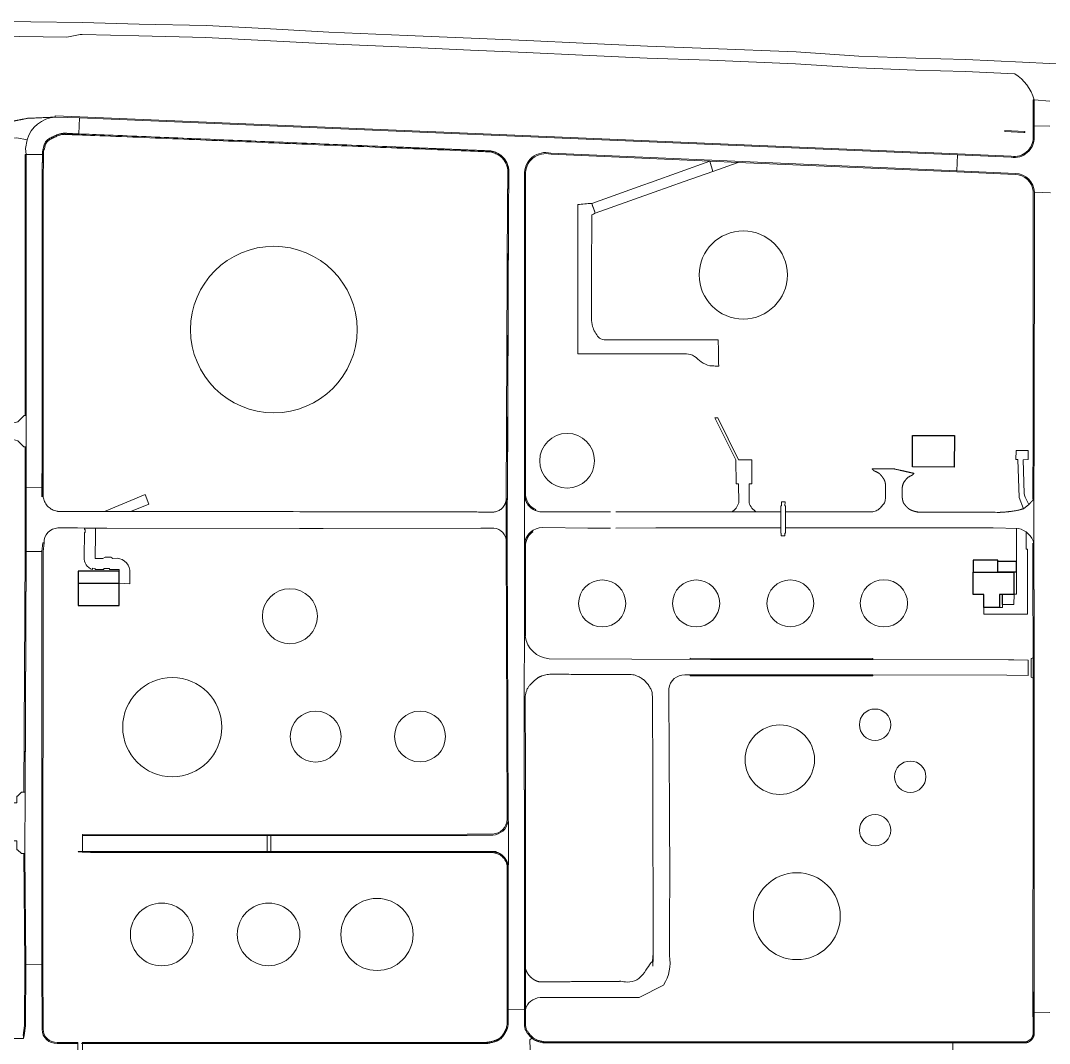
# Model space of a CAD drawing. Header units: millimetres. Extents: x 0 to 840, y 0 to 594.
# Drawn here: x 688.79 to 712.46, y 201.81 to 225.35 of the extents above; entities that cross this region are included whole.
import ezdxf

# ---------------------------------------------------------------- set-up
doc = ezdxf.new("R2010")
doc.units = ezdxf.units.MM
doc.layers.add('AC-0000-BESTAAND-co-06', color=1, linetype='Continuous')

msp = doc.modelspace()

# ---------------------------------------------------------------- linework, layer by layer
at = {"layer": 'AC-0000-BESTAAND-co-06', "linetype": 'Continuous', "lineweight": 13, "transparency": 33554687}
for p, q in [((712.477, 223.498), (712.114, 223.533)), ((712.114, 223.533), (712.116, 222.932)), ((690.133, 222.747), (690.152, 223.113)), ((712.116, 222.932), (712.475, 222.923)), ((689.293, 222.269), (688.924, 222.272)), ((710.335, 221.893), (710.349, 222.261)), ((712.493, 221.392), (712.118, 221.401)), ((689.286, 214.606), (688.923, 214.601)), ((688.922, 213.132), (689.286, 213.136)), ((694.466, 206.598), (694.466, 206.23)), ((694.551, 206.598), (694.551, 206.23)), ((689.284, 203.628), (688.913, 203.633)), ((700.01, 202.592), (700.388, 202.597)), ((712.478, 202.526), (712.11, 202.527)), ((690.109, 201.439), (690.114, 201.811)), ((710.24, 201.821), (710.24, 201.461))]:
    msp.add_line(p, q, dxfattribs=at)
at = {"layer": 'AC-0000-BESTAAND-co-06', "linetype": 'Continuous', "lineweight": 30, "transparency": 33554687}
msp.add_line((690.122, 212.402), (691.061, 212.403), dxfattribs=at)
at = {"layer": 'AC-0000-BESTAAND-co-06', "linetype": 'Continuous', "lineweight": 13, "transparency": 33554687, "flags": 128}
for points in [[(685.957, 225.348), (686.449, 225.355), (687.653, 225.332), (689.026, 225.325), (690.218, 225.307), (691.523, 225.274), (693.066, 225.238), (694.411, 225.169), (695.882, 225.09), (697.688, 225.014), (699.158, 224.949), (700.438, 224.895), (701.736, 224.836), (703.219, 224.763), (704.655, 224.714), (706.635, 224.632), (708.078, 224.537), (709.389, 224.49), (710.541, 224.456)], [(688.039, 225.056), (688.266, 225.003), (688.768, 224.986), (689.859, 224.975), (690.166, 225.034)], [(690.166, 225.034), (690.211, 225.033), (691.516, 225), (693.057, 224.963), (694.397, 224.895), (695.87, 224.816), (697.677, 224.741), (699.146, 224.675), (700.426, 224.621), (701.723, 224.562), (703.208, 224.489), (704.645, 224.44), (706.621, 224.358), (708.064, 224.263), (709.38, 224.216), (710.531, 224.182), (711.668, 224.128)], [(710.543, 224.456), (711.847, 224.395), (713.085, 224.339), (714.279, 224.279)], [(704.717, 221.884), (704.648, 222.118), (703.287, 221.629), (703.109, 221.565), (701.934, 221.147), (702.015, 220.92), (703.368, 221.402), (704.062, 221.65), (704.717, 221.884)], [(705.303, 222.088), (704.718, 221.877), (704.717, 221.884), (704.648, 222.118), (705.303, 222.088)], [(700, 221.31), (699.966, 214.323), (699.993, 214.323), (700.023, 220.937), (700.025, 221.811)], [(711.689, 215.252), (711.697, 215.459), (711.911, 215.458), (711.976, 215.459), (711.976, 215.253), (711.864, 215.247), (711.886, 214.471), (711.889, 214.429), (711.909, 214.383), (711.992, 214.215), (711.867, 214.118)], [(711.867, 214.118), (711.767, 214.374), (711.735, 215.25), (711.689, 215.252)], [(690.722, 214.053), (691.349, 214.061), (691.748, 214.224), (691.66, 214.446), (690.722, 214.053)], [(706.381, 213.494), (706.381, 213.555), (706.389, 213.555), (706.389, 213.855), (706.39, 214.188), (706.381, 214.187), (706.382, 214.275), (706.298, 214.276), (706.297, 214.188), (706.288, 214.188), (706.287, 213.855), (706.286, 213.555), (706.295, 213.555), (706.294, 213.494), (706.381, 213.494)], [(706.287, 214.044), (705.728, 214.045), (705.155, 214.044), (703.42, 214.043), (702.486, 214.044)], [(702.486, 213.674), (703.41, 213.678), (706.287, 213.678)], [(711.709, 213.665), (711.708, 212.151), (711.65, 212.154), (711.649, 211.914), (711.389, 211.914), (711.389, 211.843), (710.956, 211.843), (710.956, 211.688), (711.958, 211.688), (711.96, 213.184), (711.931, 213.186), (711.931, 213.582)], [(712.046, 210.668), (712.089, 210.689), (712.089, 210.219), (712.045, 210.243), (712.046, 210.668)], [(688.892, 206.18), (688.814, 206.18), (688.726, 206.27), (688.705, 206.27), (688.705, 206.476), (688.496, 206.477), (688.5, 206.632), (688.321, 206.668), (688.322, 206.682), (688.353, 206.677), (688.353, 207.116), (688.324, 207.111), (688.324, 207.118), (688.408, 207.145), (688.499, 207.175), (688.499, 207.349), (688.705, 207.349), (688.705, 207.505), (688.726, 207.505), (688.818, 207.594), (688.896, 207.594)], [(700.013, 202.281), (700.01, 202.592), (700.012, 205.874)], [(700.559, 201.932), (700.511, 201.894), (700.523, 201.452)]]:
    msp.add_lwpolyline(points, dxfattribs=at)
for points in [[(689.593, 223.16), (689.588, 223.132), (689.873, 223.125), (690.152, 223.113), (699.617, 222.72), (710.349, 222.261), (711.584, 222.207), (711.584, 222.207, 0.460362), (712.114, 222.667), (712.114, 222.667), (712.116, 222.932), (712.114, 223.533), (712.09, 223.533), (712.092, 222.932), (712.092, 222.933), (712.09, 222.668), (712.09, 222.667, -0.460362), (711.588, 222.231), (711.585, 222.231), (710.35, 222.285), (710.35, 222.285), (699.618, 222.743), (690.153, 223.137)], [(710.334, 221.87), (705.303, 222.088), (704.648, 222.118), (700.998, 222.277), (700.998, 222.277, 0.5118), (700.412, 221.798), (700.412, 221.798), (700.409, 220.95), (700.414, 214.412), (700.39, 214.412), (700.39, 214.412), (700.385, 220.95), (700.388, 221.803), (700.388, 221.803, -0.5118), (700.995, 222.301), (700.995, 222.301), (710.335, 221.893), (711.683, 221.834), (711.683, 221.834, -0.401586), (712.118, 221.401), (712.118, 221.401), (712.118, 220.809), (712.114, 215.931), (712.114, 215.841), (712.108, 214.338), (712.084, 214.338), (712.09, 215.841), (712.09, 215.931), (712.094, 220.809), (712.094, 221.426), (712.094, 221.426, 0.378298), (711.678, 221.81), (711.678, 221.81), (710.334, 221.87)], [(700.39, 214.412, 0.273407), (700.635, 214.078), (700.635, 214.078), (700.646, 214.101), (700.646, 214.101, -0.26738), (700.414, 214.412), (700.414, 214.412), (700.39, 214.412)], [(700.39, 213.301, -0.225772), (700.561, 213.609), (700.561, 213.609), (700.579, 213.589), (700.579, 213.589, 0.221044), (700.414, 213.301), (700.414, 213.301), (700.39, 213.301), (700.39, 213.301), (700.414, 213.301), (700.39, 213.301)], [(690.114, 201.835), (689.637, 201.835), (689.637, 201.835, -0.424008), (689.311, 202.138), (689.311, 202.138), (689.311, 202.138), (689.308, 203.628), (689.31, 213.135), (689.333, 213.33), (689.309, 213.333), (689.286, 213.136), (689.284, 203.628), (689.287, 202.132), (689.287, 202.132, 0.423495), (689.634, 201.811), (689.634, 201.811), (690.114, 201.811), (690.114, 201.835)], [(699.659, 206.606), (699.069, 206.6), (690.217, 206.597), (690.217, 206.621), (699.069, 206.624), (699.654, 206.63), (699.654, 206.63, 0.397399), (699.986, 206.969), (699.986, 206.969), (699.965, 213.417), (699.965, 213.417), (699.989, 213.417), (700.01, 206.969), (700.008, 206.917), (700.008, 206.917, -0.354533), (699.659, 206.606)]]:
    msp.add_lwpolyline(points, format="xyb", close=True, dxfattribs=at)
for points in [[(688.863, 201.924), (688.875, 201.996), (688.91, 202.219), (688.913, 203.633), (688.892, 206.18), (688.896, 207.624), (688.922, 213.132), (688.923, 214.601), (688.923, 215.542), (688.925, 216.261), (688.924, 222.272), (688.907, 222.411), (688.945, 222.613), (688.945, 222.613, -0.311443), (689.588, 223.132), (689.588, 223.132), (689.873, 223.125), (690.151, 223.112), (690.152, 223.113), (699.617, 222.72), (710.349, 222.261)], [(710.349, 222.261), (711.584, 222.207), (711.584, 222.207, 0.460362), (712.114, 222.667), (712.114, 222.667), (712.116, 222.932)], [(688.925, 216.261), (688.873, 216.261), (688.729, 216.122), (688.522, 216.065), (688.346, 216.065), (688.345, 216.018), (687.581, 216.021), (687.581, 216.021, -0.39395), (687.183, 216.386), (687.183, 216.386), (687.181, 218.205), (687.188, 219.128), (687.186, 219.224), (687.189, 222.079), (687.189, 222.079, -0.419422), (687.579, 222.496), (687.579, 222.496), (688.453, 222.638), (688.711, 222.653), (688.945, 222.613)], [(700.012, 205.874), (700.007, 205.922), (700.021, 205.925), (700.019, 206.917), (700.008, 206.917), (700.01, 206.969), (699.989, 213.417), (700.023, 220.937), (700.025, 221.811), (700.025, 221.811, 0.448741), (699.544, 222.357), (699.544, 222.357), (690.133, 222.747)], [(712.108, 213.314), (712.108, 214.338), (712.114, 215.841), (712.114, 215.931), (712.118, 220.809), (712.118, 221.401), (712.118, 221.401, 0.401586), (711.683, 221.834), (711.683, 221.834), (710.335, 221.893), (700.995, 222.301), (700.995, 222.301, 0.5118), (700.388, 221.803), (700.388, 221.803), (700.385, 220.95), (700.39, 214.412)], [(705.619, 215.029), (705.617, 215.245), (705.314, 215.245), (704.836, 216.213), (704.769, 216.213), (705.252, 215.243), (705.256, 214.692), (705.315, 214.689), (705.316, 214.255), (705.316, 214.255, -0.183507), (705.155, 214.044)], [(705.728, 214.045, -0.216006), (705.557, 214.254), (705.557, 214.254), (705.557, 214.689), (705.615, 214.69), (705.619, 215.029)], [(700.39, 214.412, 0.401699), (700.817, 214.047), (700.817, 214.047), (702.366, 214.045)], [(690.114, 201.811), (689.634, 201.811), (689.634, 201.811, -0.423495), (689.287, 202.132), (689.287, 202.132), (689.284, 203.628), (689.286, 213.136), (689.309, 213.333), (689.333, 213.33), (689.333, 213.33, -0.406148), (689.653, 213.677), (689.653, 213.677), (690.1, 213.676), (690.265, 213.671), (690.515, 213.67), (690.777, 213.668), (695.212, 213.663), (695.757, 213.662), (699.386, 213.671), (699.626, 213.67), (699.626, 213.67, -0.389883), (699.965, 213.417)], [(690.265, 213.671), (690.264, 213.638), (690.281, 213.638), (690.28, 213.572), (690.264, 213.572), (690.257, 213.006), (690.257, 213.006, 0.352652), (690.445, 212.719), (690.445, 212.719), (690.445, 212.748), (690.512, 212.746), (690.512, 212.719), (690.711, 212.719), (690.711, 212.746), (690.841, 212.746), (690.84, 212.719), (691.062, 212.718), (691.062, 212.679)], [(691.062, 212.718), (691.062, 212.679), (691.061, 212.403), (691.305, 212.393), (691.305, 212.642), (691.305, 212.642, 0.429614), (691.015, 212.977), (691.015, 212.977), (690.915, 212.974), (690.868, 213.003), (690.738, 213.002), (690.683, 212.974), (690.512, 212.974), (690.512, 213.005), (690.514, 213.515), (690.515, 213.573), (690.515, 213.67)], [(700.39, 213.301, -0.402931), (700.809, 213.685), (700.809, 213.685), (701.843, 213.673), (702.225, 213.673), (702.366, 213.674)], [(706.389, 213.678), (711.173, 213.678), (711.746, 213.664), (711.746, 213.664, -0.291612), (712.108, 213.314)], [(700.385, 211.188), (700.403, 211.185), (700.403, 211.185, 0.354328), (700.952, 210.666), (700.952, 210.666), (702.855, 210.659), (704.67, 210.651), (711.521, 210.641), (711.564, 210.64), (711.645, 210.639), (711.976, 210.636), (711.976, 210.282), (711.484, 210.29), (704.665, 210.298), (704.077, 210.292), (704.077, 210.292, 0.396381), (703.707, 209.975), (703.707, 209.975), (703.714, 208.422), (703.718, 207.855), (703.724, 207.761), (703.723, 207.257), (703.728, 205.423), (703.722, 204.886), (703.72, 204.825), (703.722, 203.833), (703.722, 203.833, -0.184988), (703.589, 203.155), (703.589, 203.155), (703.027, 202.87), (700.745, 202.864), (700.745, 202.864, 0.327821), (700.409, 202.591)], [(700.007, 205.922, 0.349756), (699.648, 206.227), (699.648, 206.227), (699.06, 206.229), (690.218, 206.231), (690.217, 206.597), (699.069, 206.6), (699.659, 206.606), (699.659, 206.606, 0.354533), (700.008, 206.917)], [(688.912, 195.988), (688.916, 197.534), (688.915, 198.242), (688.906, 201.067), (688.906, 201.067, 0.324421), (688.484, 201.436), (688.484, 201.436), (688.48, 201.436), (688.478, 201.869), (688.584, 201.924), (688.863, 201.924)]]:
    msp.add_lwpolyline(points, format="xyb", dxfattribs=at)
for points in [[(711.442, 222.825), (711.899, 222.802), (711.898, 222.778), (711.874, 222.78), (711.44, 222.801)], [(688.925, 216.261), (688.924, 222.272), (688.9, 222.272), (688.901, 216.261)], [(688.899, 215.542), (688.923, 215.542), (688.923, 214.601), (688.922, 213.132), (688.896, 207.594), (688.872, 207.594), (688.898, 213.133), (688.899, 214.601)], [(700.414, 213.301), (700.409, 211.188), (700.385, 211.188), (700.39, 213.301)], [(708.405, 210.646), (708.405, 210.67), (704.203, 210.678), (704.203, 210.653)], [(704.203, 210.293), (704.203, 210.269), (708.403, 210.27), (708.403, 210.294)], [(688.863, 201.924), (688.91, 202.219), (688.913, 203.633), (688.892, 206.18), (688.868, 206.18), (688.889, 203.633), (688.886, 202.22), (688.851, 201.996), (688.863, 201.996)]]:
    msp.add_lwpolyline(points, close=True, dxfattribs=at)
at = {"layer": 'AC-0000-BESTAAND-co-06', "linetype": 'Continuous', "lineweight": 30, "transparency": 33554687, "flags": 128}
for points in [[(709.318, 215.083), (709.316, 215.804), (710.278, 215.804), (710.273, 215.073), (709.318, 215.083)], [(711.276, 212.658), (711.275, 212.937), (710.711, 212.938), (710.71, 212.657)], [(691.062, 212.679), (690.122, 212.681), (690.122, 212.402), (690.121, 211.889), (691.059, 211.889), (691.061, 212.403), (691.062, 212.679)], [(711.649, 212.145), (711.317, 212.145), (711.317, 211.843), (710.957, 211.843), (710.957, 212.144), (710.713, 212.144), (710.71, 212.657), (711.648, 212.659), (711.649, 212.145)], [(711.389, 211.914), (711.389, 212.145)]]:
    msp.add_lwpolyline(points, dxfattribs=at)
msp.add_lwpolyline([(711.275, 212.911), (711.697, 212.911), (711.697, 212.658), (711.276, 212.658)], close=True, dxfattribs=at)
at = {"layer": 'AC-0000-BESTAAND-co-06', "linetype": 'Continuous', "lineweight": 13, "transparency": 33554687}
for centre, radius in [((705.421, 219.499), 1.014), ((694.621, 218.242), 1.917), ((701.369, 215.223), 0.63), ((702.175, 211.938), 0.542), ((704.337, 211.939), 0.541), ((706.503, 211.94), 0.538), ((708.656, 211.941), 0.544), ((694.991, 211.644), 0.633), ((692.284, 209.09), 1.141), ((708.454, 209.147), 0.361), ((695.582, 208.873), 0.586), ((697.984, 208.876), 0.585), ((706.262, 208.342), 0.799), ((709.263, 207.95), 0.36), ((708.453, 206.719), 0.361), ((706.653, 204.739), 1), ((692.041, 204.319), 0.722), ((694.5, 204.32), 0.721), ((696.994, 204.319), 0.83)]:
    msp.add_circle(centre, radius, dxfattribs=at)
msp.add_arc((711.131, 223.263), 1.019, 15.3568, 58.1882, dxfattribs=at)
for points, knots in [([(686.044, 215.786), (684.75, 215.785), (683.457, 215.784), (682.163, 215.783), (682.094, 215.78), (682, 215.786), (681.93, 215.802), (681.83, 215.823), (681.725, 215.874), (681.636, 215.959), (681.547, 216.043), (681.487, 216.147), (681.469, 216.245), (681.449, 216.356), (681.444, 216.511), (681.448, 216.621), (681.45, 218.391), (681.452, 220.161), (681.455, 221.93), (681.451, 222.014), (681.462, 222.147), (681.498, 222.231), (681.536, 222.319), (681.596, 222.413), (681.685, 222.485), (681.763, 222.548), (681.849, 222.591), (681.934, 222.607), (682.037, 222.626), (682.171, 222.634), (682.274, 222.631), (683.638, 222.628), (685.002, 222.625), (686.367, 222.623), (686.448, 222.626), (686.529, 222.63), (686.61, 222.634), (686.638, 222.636), (686.666, 222.639), (686.693, 222.642), (686.791, 222.653), (686.888, 222.664), (686.986, 222.675), (687.196, 222.719), (687.407, 222.763), (687.617, 222.808), (687.956, 222.885), (688.295, 222.963), (688.634, 223.04), (688.644, 223.042), (688.653, 223.045), (688.663, 223.047), (688.678, 223.05), (688.693, 223.054), (688.708, 223.057), (688.79, 223.073), (688.871, 223.089), (688.952, 223.105), (689.164, 223.114), (689.376, 223.123), (689.588, 223.132)], [0, 0, 0, 0, 0.2, 0.2, 0.2, 0.236759, 0.236759, 0.236759, 0.289044, 0.289044, 0.289044, 0.340922, 0.340922, 0.340922, 0.4, 0.4, 0.4, 0.6, 0.6, 0.6, 0.649128, 0.649128, 0.649128, 0.700097, 0.700097, 0.700097, 0.744807, 0.744807, 0.744807, 0.8, 0.8, 0.8, 0.82, 0.82, 0.82, 0.84, 0.84, 0.84, 0.86, 0.86, 0.86, 0.88, 0.88, 0.88, 0.9, 0.9, 0.9, 0.92, 0.92, 0.92, 0.94, 0.94, 0.94, 0.96, 0.96, 0.96, 0.98, 0.98, 0.98, 1, 1, 1, 1]), ([(704.855, 217.403), (704.848, 217.403), (704.841, 217.403), (704.834, 217.402), (704.814, 217.402), (704.793, 217.403), (704.772, 217.403), (704.731, 217.405), (704.689, 217.408), (704.648, 217.41), (704.592, 217.427), (704.509, 217.457), (704.453, 217.497), (704.4, 217.536), (704.349, 217.589), (704.296, 217.626), (704.246, 217.661), (704.165, 217.679), (704.115, 217.686), (703.281, 217.685), (702.446, 217.685), (701.612, 217.685), (701.612, 218.83), (701.612, 219.976), (701.612, 221.121), (701.719, 221.13), (701.827, 221.138), (701.934, 221.147), (701.961, 221.071), (701.988, 220.995), (702.015, 220.92), (701.989, 220.908), (701.962, 220.896), (701.936, 220.885), (701.935, 220.884), (701.934, 220.882), (701.934, 220.881), (701.933, 220.084), (701.931, 219.288), (701.93, 218.491), (701.929, 218.438), (701.94, 218.368), (701.955, 218.313), (701.979, 218.228), (702.036, 218.135), (702.087, 218.065), (702.138, 217.996), (702.305, 218), (702.358, 218.004), (703.015, 218.005), (703.672, 218.005), (704.329, 218.005), (704.341, 218.005), (704.353, 218.005), (704.365, 218.006), (704.525, 218.006), (704.686, 218.005), (704.846, 218.005), (704.846, 217.997), (704.846, 217.989), (704.846, 217.981), (704.846, 217.959), (704.846, 217.937), (704.847, 217.916), (704.85, 217.745), (704.852, 217.574), (704.855, 217.403)], [0, 0, 0, 0, 0.066667, 0.066667, 0.066667, 0.133333, 0.133333, 0.133333, 0.2, 0.2, 0.2, 0.270271, 0.270271, 0.270271, 0.337403, 0.337403, 0.337403, 0.4, 0.4, 0.4, 0.428571, 0.428571, 0.428571, 0.457143, 0.457143, 0.457143, 0.485714, 0.485714, 0.485714, 0.514286, 0.514286, 0.514286, 0.542857, 0.542857, 0.542857, 0.571429, 0.571429, 0.571429, 0.6, 0.6, 0.6, 0.648584, 0.648584, 0.648584, 0.724895, 0.724895, 0.724895, 0.8, 0.8, 0.8, 0.833333, 0.833333, 0.833333, 0.866667, 0.866667, 0.866667, 0.9, 0.9, 0.9, 0.933333, 0.933333, 0.933333, 0.966667, 0.966667, 0.966667, 1, 1, 1, 1]), ([(685.935, 213.521), (686.16, 213.521), (686.384, 213.522), (686.609, 213.522), (686.61, 212.943), (686.61, 212.364), (686.61, 211.785), (686.724, 211.785), (686.839, 211.785), (686.953, 211.785), (686.953, 211.791), (686.954, 211.798), (686.954, 211.805), (686.954, 211.985), (686.955, 212.166), (686.955, 212.346), (686.948, 213.284), (686.942, 214.222), (686.936, 215.16), (686.94, 215.251), (686.965, 215.46), (687.056, 215.552), (687.111, 215.607), (687.182, 215.665), (687.249, 215.704), (687.338, 215.755), (687.476, 215.783), (687.563, 215.788), (687.824, 215.788), (688.085, 215.788), (688.346, 215.789), (688.346, 215.771), (688.346, 215.754), (688.346, 215.736), (688.405, 215.736), (688.464, 215.736), (688.523, 215.736), (688.591, 215.718), (688.66, 215.7), (688.728, 215.682), (688.776, 215.635), (688.824, 215.588), (688.872, 215.542), (688.889, 215.542), (688.906, 215.542), (688.923, 215.542)], [0, 0, 0, 0, 0.125, 0.125, 0.125, 0.25, 0.25, 0.25, 0.3125, 0.3125, 0.3125, 0.375, 0.375, 0.375, 0.4375, 0.4375, 0.4375, 0.5, 0.5, 0.5, 0.604586, 0.604586, 0.604586, 0.667153, 0.667153, 0.667153, 0.75, 0.75, 0.75, 0.791667, 0.791667, 0.791667, 0.833333, 0.833333, 0.833333, 0.875, 0.875, 0.875, 0.916667, 0.916667, 0.916667, 0.958333, 0.958333, 0.958333, 1, 1, 1, 1]), ([(700.013, 202.281), (700.012, 202.236), (700, 202.172), (699.981, 202.126), (699.957, 202.067), (699.915, 202.006), (699.876, 201.954), (699.801, 201.852), (699.592, 201.82), (699.515, 201.81), (699.219, 201.81), (698.923, 201.81), (698.627, 201.81), (697.46, 201.81), (696.293, 201.809), (695.126, 201.808), (693.49, 201.807), (691.854, 201.807), (690.218, 201.806), (690.219, 201.684), (690.219, 201.562), (690.219, 201.441)], [0, 0, 0, 0, 0.105886, 0.105886, 0.105886, 0.240651, 0.240651, 0.240651, 0.5, 0.5, 0.5, 0.625, 0.625, 0.625, 0.75, 0.75, 0.75, 0.875, 0.875, 0.875, 1, 1, 1, 1])]:
    msp.add_open_spline(points, degree=3, knots=knots, dxfattribs=at)
at = {"layer": 'AC-0000-BESTAAND-co-06', "linetype": 'Continuous', "lineweight": 0, "transparency": 33554687}
msp.add_rational_spline([(689.588, 223.132), (689.376, 223.123), (689.164, 223.114), (688.952, 223.105), (688.871, 223.089), (688.79, 223.073), (688.708, 223.057), (688.693, 223.054), (688.678, 223.05), (688.663, 223.047), (688.653, 223.045), (688.644, 223.042), (688.634, 223.04), (688.295, 222.963), (687.956, 222.885), (687.617, 222.808), (687.407, 222.763), (687.196, 222.719), (686.986, 222.675), (686.888, 222.664), (686.791, 222.653), (686.693, 222.642), (686.666, 222.639), (686.638, 222.636), (686.61, 222.634), (686.529, 222.63), (686.448, 222.626), (686.367, 222.623), (685.002, 222.625), (683.638, 222.628), (682.274, 222.631), (682.171, 222.634), (682.037, 222.626), (681.934, 222.607), (681.849, 222.591), (681.763, 222.548), (681.685, 222.485), (681.596, 222.413), (681.536, 222.319), (681.498, 222.231), (681.462, 222.147), (681.451, 222.014), (681.455, 221.93), (681.452, 220.161), (681.45, 218.391), (681.448, 216.621), (681.444, 216.511), (681.449, 216.356), (681.469, 216.245), (681.487, 216.147), (681.547, 216.043), (681.636, 215.959), (681.725, 215.874), (681.83, 215.823), (681.93, 215.802), (682, 215.786), (682.094, 215.78), (682.163, 215.783), (683.457, 215.784), (684.75, 215.785), (686.044, 215.786), (686.357, 215.747), (686.568, 215.513), (686.578, 215.198), (686.58, 215.053), (686.581, 214.907), (686.583, 214.761), (686.531, 214.474), (686.279, 214.328), (686.005, 214.427), (685.801, 214.449), (685.597, 214.471), (685.394, 214.494), (685.352, 214.478), (685.31, 214.463), (685.268, 214.448)], [1, 1, 1, 1, 1, 1, 1, 1, 1, 1, 1, 1, 1, 1, 1, 1, 1, 1, 1, 1, 1, 1, 1, 1, 1, 1, 1, 1, 1, 1, 1, 1, 1, 1, 1, 1, 1, 1, 1, 1, 1, 1, 1, 1, 1, 1, 1, 1, 1, 1, 1, 1, 1, 1, 1, 1, 1, 1, 1, 1, 1, 0.84039807762, 0.84039807762, 1, 1, 1, 1, 0.763664020898, 0.763664020898, 1, 1, 1, 1, 1, 1, 1], degree=3, knots=[0, 0, 0, 0, 0.011111, 0.011111, 0.011111, 0.022222, 0.022222, 0.022222, 0.033333, 0.033333, 0.033333, 0.044444, 0.044444, 0.044444, 0.055556, 0.055556, 0.055556, 0.066667, 0.066667, 0.066667, 0.077778, 0.077778, 0.077778, 0.088889, 0.088889, 0.088889, 0.1, 0.1, 0.1, 0.111111, 0.111111, 0.111111, 0.141774, 0.141774, 0.141774, 0.166613, 0.166613, 0.166613, 0.194929, 0.194929, 0.194929, 0.222222, 0.222222, 0.222222, 0.333333, 0.333333, 0.333333, 0.366155, 0.366155, 0.366155, 0.394975, 0.394975, 0.394975, 0.424023, 0.424023, 0.424023, 0.444444, 0.444444, 0.444444, 0.555556, 0.555556, 0.555556, 0.666667, 0.666667, 0.666667, 0.777778, 0.777778, 0.777778, 0.888889, 0.888889, 0.888889, 0.944444, 0.944444, 0.944444, 1, 1, 1, 1], dxfattribs=at)
at = {"layer": 'AC-0000-BESTAAND-co-06', "linetype": 'Continuous', "lineweight": 13, "transparency": 33554687}
for points, weights, knots in [([(690.133, 222.747), (690.028, 222.744), (689.905, 222.761), (689.799, 222.76), (689.676, 222.759), (689.551, 222.684), (689.435, 222.627), (689.32, 222.57), (689.299, 222.331), (689.293, 222.269), (689.29, 219.715), (689.288, 217.16), (689.286, 214.606), (689.287, 214.537), (689.287, 214.467), (689.288, 214.398), (689.296, 214.4), (689.304, 214.402), (689.312, 214.405), (689.332, 214.213), (689.467, 214.077), (689.658, 214.056), (689.658, 214.056), (689.658, 214.056), (689.658, 214.056), (689.797, 214.055), (689.935, 214.054), (690.074, 214.053), (692.159, 214.052), (694.244, 214.051), (696.329, 214.05), (696.361, 214.05), (696.394, 214.049), (696.427, 214.049), (697.277, 214.049), (698.127, 214.049), (698.977, 214.049), (699.109, 214.046), (699.242, 214.044), (699.374, 214.042), (699.458, 214.042), (699.541, 214.042), (699.625, 214.041), (699.806, 214.027), (699.947, 214.143), (699.966, 214.323), (699.966, 214.021), (699.966, 213.719), (699.965, 213.417)], [1, 1, 1, 1, 1, 1, 1, 1, 1, 1, 1, 1, 1, 1, 1, 1, 1, 1, 1, 0.852099093307, 0.852099093307, 1, 1, 1, 1, 1, 1, 1, 1, 1, 1, 1, 1, 1, 1, 1, 1, 1, 1, 1, 1, 1, 1, 0.811619577853, 0.811619577853, 1, 1, 1, 1], [0, 0, 0, 0, 0.043211, 0.043211, 0.043211, 0.093213, 0.093213, 0.093213, 0.142857, 0.142857, 0.142857, 0.190476, 0.190476, 0.190476, 0.238095, 0.238095, 0.238095, 0.285714, 0.285714, 0.285714, 0.428571, 0.428571, 0.428571, 0.571429, 0.571429, 0.571429, 0.595238, 0.595238, 0.595238, 0.619048, 0.619048, 0.619048, 0.642857, 0.642857, 0.642857, 0.666667, 0.666667, 0.666667, 0.690476, 0.690476, 0.690476, 0.714286, 0.714286, 0.714286, 0.857143, 0.857143, 0.857143, 1, 1, 1, 1]), ([(700.025, 221.811), (700.025, 221.811), (700.025, 221.811), (700.025, 221.811), (700.025, 221.811), (700.025, 221.811), (700.025, 221.811), (700.063, 222.121), (699.857, 222.356), (699.545, 222.357), (696.408, 222.487), (693.271, 222.617), (690.133, 222.747), (690.028, 222.744), (689.905, 222.761), (689.798, 222.76), (689.675, 222.759), (689.551, 222.684), (689.435, 222.627), (689.32, 222.57), (689.299, 222.332), (689.293, 222.27), (689.291, 219.715), (689.289, 217.161), (689.287, 214.606), (689.287, 214.537), (689.288, 214.468), (689.288, 214.398), (689.296, 214.401), (689.304, 214.403), (689.312, 214.405), (689.312, 214.472), (689.311, 214.539), (689.311, 214.607), (689.313, 217.159), (689.315, 219.712), (689.317, 222.265), (689.323, 222.325), (689.343, 222.554), (689.454, 222.608), (689.565, 222.663), (689.685, 222.736), (689.803, 222.736), (689.908, 222.737), (690.029, 222.721), (690.133, 222.724), (693.27, 222.594), (696.407, 222.464), (699.543, 222.334), (699.842, 222.329), (700.038, 222.104), (700.001, 221.807), (700.001, 221.641), (700, 221.476), (700, 221.31)], [1, 1, 1, 1, 1, 1, 1, 0.776511961332, 0.776511961332, 1, 1, 1, 1, 1, 1, 1, 1, 1, 1, 1, 1, 1, 1, 1, 1, 1, 1, 1, 1, 1, 1, 1, 1, 1, 1, 1, 1, 1, 1, 1, 1, 1, 1, 1, 1, 1, 1, 1, 1, 0.778432538078, 0.778432538078, 1, 1, 1, 1], [0, 0, 0, 0, 0.090909, 0.090909, 0.090909, 0.181818, 0.181818, 0.181818, 0.272727, 0.272727, 0.272727, 0.363636, 0.363636, 0.363636, 0.391206, 0.391206, 0.391206, 0.422934, 0.422934, 0.422934, 0.454545, 0.454545, 0.454545, 0.484848, 0.484848, 0.484848, 0.515152, 0.515152, 0.515152, 0.545455, 0.545455, 0.545455, 0.590909, 0.590909, 0.590909, 0.636364, 0.636364, 0.636364, 0.667705, 0.667705, 0.667705, 0.699269, 0.699269, 0.699269, 0.727273, 0.727273, 0.727273, 0.818182, 0.818182, 0.818182, 0.909091, 0.909091, 0.909091, 1, 1, 1, 1]), ([(712.108, 214.338), (712.069, 214.297), (712.03, 214.256), (711.992, 214.215), (711.95, 214.183), (711.908, 214.15), (711.867, 214.118), (711.767, 214.087), (711.664, 214.065), (711.56, 214.055), (711.474, 214.042), (711.387, 214.036), (711.301, 214.035), (710.681, 214.038), (710.062, 214.04), (709.443, 214.042), (709.387, 214.05), (709.279, 214.074), (709.222, 214.124), (709.186, 214.155), (709.148, 214.194), (709.121, 214.232), (709.092, 214.273), (709.08, 214.347), (709.078, 214.388), (709.078, 214.456), (709.078, 214.524), (709.078, 214.591), (709.081, 214.628), (709.092, 214.685), (709.114, 214.722), (709.135, 214.755), (709.162, 214.787), (709.188, 214.818), (709.218, 214.852), (709.275, 214.875), (709.304, 214.889), (709.321, 214.903), (709.337, 214.917), (709.354, 214.931), (709.198, 214.966), (709.042, 215.001), (708.886, 215.036), (708.718, 215.036), (708.55, 215.036), (708.383, 215.036), (708.4, 215.02), (708.417, 215.004), (708.434, 214.989), (708.468, 214.974), (708.538, 214.947), (708.573, 214.907), (708.605, 214.87), (708.638, 214.829), (708.661, 214.789), (708.683, 214.751), (708.693, 214.692), (708.695, 214.654), (708.695, 214.572), (708.695, 214.49), (708.695, 214.407), (708.696, 214.365), (708.689, 214.288), (708.662, 214.245), (708.629, 214.193), (708.575, 214.138), (708.526, 214.097), (708.482, 214.061), (708.397, 214.047), (708.354, 214.044), (708.184, 214.044), (708.013, 214.043), (707.842, 214.043), (707.358, 214.043), (706.874, 214.044), (706.389, 214.044)], [1, 1, 1, 1, 1, 1, 1, 0.996609072631, 0.996609072631, 1, 0.998485436559, 0.998485436559, 1, 1, 1, 1, 1, 1, 1, 1, 1, 1, 1, 1, 1, 1, 1, 1, 1, 1, 1, 1, 1, 1, 1, 1, 1, 1, 1, 1, 1, 1, 1, 1, 1, 1, 1, 1, 1, 1, 1, 1, 1, 1, 1, 1, 1, 1, 1, 1, 1, 1, 1, 1, 1, 1, 1, 1, 1, 1, 1, 1, 1, 1, 1, 1], [0, 0, 0, 0, 0.041667, 0.041667, 0.041667, 0.083333, 0.083333, 0.083333, 0.166667, 0.166667, 0.166667, 0.25, 0.25, 0.25, 0.333333, 0.333333, 0.333333, 0.369306, 0.369306, 0.369306, 0.391828, 0.391828, 0.391828, 0.416667, 0.416667, 0.416667, 0.5, 0.5, 0.5, 0.528735, 0.528735, 0.528735, 0.554547, 0.554547, 0.554547, 0.583333, 0.583333, 0.583333, 0.604167, 0.604167, 0.604167, 0.625, 0.625, 0.625, 0.645833, 0.645833, 0.645833, 0.666667, 0.666667, 0.666667, 0.696719, 0.696719, 0.696719, 0.724088, 0.724088, 0.724088, 0.75, 0.75, 0.75, 0.833333, 0.833333, 0.833333, 0.858678, 0.858678, 0.858678, 0.889307, 0.889307, 0.889307, 0.916667, 0.916667, 0.916667, 0.958333, 0.958333, 0.958333, 1, 1, 1, 1]), ([(712.108, 213.314), (712.11, 212.443), (712.111, 211.571), (712.113, 210.7), (712.113, 210.535), (712.113, 210.37), (712.113, 210.206), (712.112, 207.646), (712.111, 205.087), (712.11, 202.527), (712.112, 202.365), (712.115, 202.203), (712.117, 202.04), (712.109, 201.893), (711.994, 201.8), (711.848, 201.824), (711.745, 201.824), (711.642, 201.825), (711.539, 201.825), (711.106, 201.823), (710.673, 201.822), (710.24, 201.821), (707.125, 201.821), (704.01, 201.822), (700.894, 201.822), (700.816, 201.827), (700.639, 201.853), (700.559, 201.932), (700.507, 201.983), (700.448, 202.05), (700.416, 202.113), (700.393, 202.157), (700.385, 202.229), (700.385, 202.272), (700.386, 202.38), (700.387, 202.488), (700.388, 202.597), (700.388, 202.906), (700.387, 203.216), (700.387, 203.526), (700.385, 205.597), (700.384, 207.668), (700.382, 209.739), (700.383, 210.222), (700.384, 210.705), (700.385, 211.188), (700.387, 211.892), (700.389, 212.596), (700.39, 213.301), (700.39, 213.671), (700.39, 214.041), (700.39, 214.412)], [1, 1, 1, 1, 1, 1, 1, 1, 1, 1, 1, 1, 1, 0.77720787936, 0.77720787936, 1, 1, 1, 1, 1, 1, 1, 1, 1, 1, 1, 1, 1, 1, 1, 1, 1, 1, 1, 1, 1, 1, 1, 1, 1, 1, 1, 1, 1, 1, 1, 1, 1, 1, 1, 1, 1], [0, 0, 0, 0, 0.05, 0.05, 0.05, 0.1, 0.1, 0.1, 0.15, 0.15, 0.15, 0.2, 0.2, 0.2, 0.4, 0.4, 0.4, 0.466667, 0.466667, 0.466667, 0.533333, 0.533333, 0.533333, 0.6, 0.6, 0.6, 0.694668, 0.694668, 0.694668, 0.756671, 0.756671, 0.756671, 0.8, 0.8, 0.8, 0.833333, 0.833333, 0.833333, 0.866667, 0.866667, 0.866667, 0.9, 0.9, 0.9, 0.933333, 0.933333, 0.933333, 0.966667, 0.966667, 0.966667, 1, 1, 1, 1]), ([(700.406, 209.739), (700.406, 209.739), (700.407, 208.708), (700.408, 207.677), (700.408, 206.646), (700.409, 205.606), (700.41, 204.566), (700.411, 203.526), (700.41, 203.214), (700.409, 202.903), (700.409, 202.591), (700.409, 202.484), (700.409, 202.378), (700.409, 202.272), (700.409, 202.231), (700.417, 202.165), (700.438, 202.123), (700.469, 202.064), (700.524, 202.001), (700.573, 201.952), (700.651, 201.876), (700.822, 201.851), (700.898, 201.846), (704.02, 201.846), (707.142, 201.845), (710.265, 201.845), (710.256, 201.845), (710.248, 201.845), (710.24, 201.845), (710.673, 201.846), (711.106, 201.847), (711.539, 201.849), (711.641, 201.849), (711.743, 201.848), (711.845, 201.848), (711.979, 201.825), (712.085, 201.91), (712.093, 202.046), (712.09, 202.206), (712.088, 202.367), (712.086, 202.527), (712.087, 205.087), (712.088, 207.646), (712.089, 210.206), (712.089, 210.37), (712.089, 210.535), (712.089, 210.7), (712.087, 211.571), (712.086, 212.443), (712.084, 213.314), (712.092, 213.314), (712.1, 213.314), (712.108, 213.314), (712.11, 212.443), (712.111, 211.571), (712.113, 210.7), (712.113, 210.535), (712.113, 210.37), (712.113, 210.206), (712.112, 207.646), (712.111, 205.087), (712.11, 202.527), (712.112, 202.365), (712.115, 202.203), (712.117, 202.04), (712.109, 201.893), (711.994, 201.8), (711.848, 201.824), (711.745, 201.824), (711.642, 201.825), (711.539, 201.825), (711.106, 201.823), (710.673, 201.822), (710.24, 201.821), (707.125, 201.821), (704.01, 201.822), (700.894, 201.822), (700.816, 201.827), (700.639, 201.853), (700.559, 201.932), (700.507, 201.983), (700.448, 202.05), (700.416, 202.113), (700.393, 202.157), (700.385, 202.229), (700.385, 202.272), (700.386, 202.378), (700.387, 202.485), (700.388, 202.591), (700.388, 202.593), (700.388, 202.595), (700.388, 202.597), (700.388, 202.906), (700.387, 203.216), (700.387, 203.526), (700.385, 205.597), (700.384, 207.668), (700.382, 209.739), (700.39, 209.739), (700.398, 209.739), (700.406, 209.739)], [1, 1, 1, 1, 1, 1, 1, 1, 1, 1, 1, 1, 1, 1, 1, 1, 1, 1, 1, 1, 1, 1, 1, 1, 1, 1, 1, 1, 1, 1, 1, 1, 1, 1, 1, 0.77720787936, 0.77720787936, 1, 1, 1, 1, 1, 1, 1, 1, 1, 1, 1, 1, 1, 1, 1, 1, 1, 1, 1, 1, 1, 1, 1, 1, 1, 1, 1, 1, 0.77720787936, 0.77720787936, 1, 1, 1, 1, 1, 1, 1, 1, 1, 1, 1, 1, 1, 1, 1, 1, 1, 1, 1, 1, 1, 1, 1, 1, 1, 1, 1, 1, 1, 1, 1, 1, 1, 1], [0, 0, 0, 0, 0.016667, 0.033333, 0.033333, 0.033333, 0.066667, 0.066667, 0.066667, 0.1, 0.1, 0.1, 0.133333, 0.133333, 0.133333, 0.147493, 0.147493, 0.147493, 0.16794, 0.16794, 0.16794, 0.2, 0.2, 0.2, 0.266667, 0.266667, 0.266667, 0.333333, 0.333333, 0.333333, 0.366667, 0.366667, 0.366667, 0.4, 0.4, 0.4, 0.466667, 0.466667, 0.466667, 0.48, 0.48, 0.48, 0.493333, 0.493333, 0.493333, 0.506667, 0.506667, 0.506667, 0.52, 0.52, 0.52, 0.533333, 0.533333, 0.533333, 0.55, 0.55, 0.55, 0.566667, 0.566667, 0.566667, 0.583333, 0.583333, 0.583333, 0.6, 0.6, 0.6, 0.666667, 0.666667, 0.666667, 0.7, 0.7, 0.7, 0.733333, 0.733333, 0.733333, 0.8, 0.8, 0.8, 0.831556, 0.831556, 0.831556, 0.852224, 0.852224, 0.852224, 0.866667, 0.866667, 0.866667, 0.888889, 0.888889, 0.888889, 0.911111, 0.911111, 0.911111, 0.933333, 0.933333, 0.933333, 0.966667, 0.966667, 0.966667, 1, 1, 1, 1]), ([(700.409, 202.591), (700.409, 202.903), (700.41, 203.214), (700.411, 203.526), (700.459, 203.373), (700.576, 203.263), (700.733, 203.227), (701.303, 203.231), (701.873, 203.235), (702.443, 203.239), (702.61, 203.24), (702.778, 203.241), (702.945, 203.242), (703.074, 203.397), (703.203, 203.551), (703.333, 203.706), (703.334, 203.717), (703.334, 203.727), (703.335, 203.738), (703.339, 203.788), (703.342, 203.837), (703.346, 203.887), (703.343, 205.867), (703.339, 207.847), (703.336, 209.827), (703.291, 210.08), (703.109, 210.26), (702.856, 210.301), (702.228, 210.303), (701.601, 210.306), (700.973, 210.308), (700.9, 210.303), (700.767, 210.279), (700.693, 210.223), (700.618, 210.168), (700.54, 210.093), (700.483, 210.022), (700.424, 209.949), (700.402, 209.811), (700.398, 209.74), (700.392, 209.74), (700.387, 209.739), (700.382, 209.739)], [1, 1, 1, 1, 0.911826801174, 0.911826801174, 1, 1, 1, 1, 1, 1, 1, 1, 1, 1, 1, 1, 1, 1, 1, 1, 1, 1, 1, 0.876868856969, 0.876868856969, 1, 1, 1, 1, 1, 1, 1, 1, 1, 1, 1, 1, 1, 1, 1, 1], [0, 0, 0, 0, 0.142857, 0.142857, 0.142857, 0.285714, 0.285714, 0.285714, 0.309524, 0.309524, 0.309524, 0.333333, 0.333333, 0.333333, 0.357143, 0.357143, 0.357143, 0.380952, 0.380952, 0.380952, 0.404762, 0.404762, 0.404762, 0.428571, 0.428571, 0.428571, 0.571429, 0.571429, 0.571429, 0.714286, 0.714286, 0.714286, 0.761965, 0.761965, 0.761965, 0.809368, 0.809368, 0.809368, 0.857143, 0.857143, 0.857143, 1, 1, 1, 1]), ([(699.648, 206.227), (699.648, 206.227), (696.504, 206.228), (693.361, 206.23), (690.218, 206.231), (690.218, 206.223), (690.218, 206.215), (690.218, 206.207), (693.165, 206.206), (696.113, 206.205), (699.06, 206.205), (699.255, 206.204), (699.449, 206.203), (699.643, 206.203), (699.819, 206.197), (699.953, 206.082), (699.987, 205.91), (699.987, 205.897), (699.987, 205.885), (699.988, 205.873), (699.987, 204.779), (699.987, 203.686), (699.986, 202.592), (699.987, 202.489), (699.988, 202.385), (699.989, 202.281), (699.988, 202.238), (699.977, 202.178), (699.959, 202.135), (699.936, 202.079), (699.896, 202.022), (699.86, 201.973), (699.787, 201.875), (699.585, 201.844), (699.51, 201.834), (699.216, 201.834), (698.921, 201.834), (698.627, 201.834), (697.46, 201.834), (696.293, 201.833), (695.126, 201.832), (693.49, 201.831), (691.854, 201.831), (690.218, 201.83), (690.218, 201.822), (690.218, 201.814), (690.218, 201.806), (691.854, 201.807), (693.49, 201.807), (695.126, 201.808), (696.293, 201.809), (697.46, 201.81), (698.627, 201.81), (698.923, 201.81), (699.219, 201.81), (699.515, 201.81), (699.592, 201.82), (699.801, 201.852), (699.876, 201.954), (699.915, 202.006), (699.957, 202.067), (699.981, 202.126), (700, 202.172), (700.012, 202.236), (700.013, 202.281), (700.012, 202.385), (700.011, 202.489), (700.01, 202.592), (700.011, 203.686), (700.011, 204.78), (700.012, 205.874), (700.01, 205.89), (700.009, 205.906), (700.007, 205.922), (699.972, 206.102), (699.831, 206.221), (699.648, 206.227)], [1, 1, 1, 1, 1, 1, 1, 1, 1, 1, 1, 1, 1, 1, 0.854672133793, 0.854672133793, 1, 1, 1, 1, 1, 1, 1, 1, 1, 1, 1, 1, 1, 1, 1, 1, 1, 1, 1, 1, 1, 1, 1, 1, 1, 1, 1, 1, 1, 1, 1, 1, 1, 1, 1, 1, 1, 1, 1, 1, 1, 1, 1, 1, 1, 1, 1, 1, 1, 1, 1, 1, 1, 1, 1, 1, 1, 1, 0.854672133793, 0.854672133793, 1], [0, 0, 0, 0, 0.013889, 0.027778, 0.027778, 0.027778, 0.055556, 0.055556, 0.055556, 0.083333, 0.083333, 0.083333, 0.111111, 0.111111, 0.111111, 0.222222, 0.222222, 0.222222, 0.259259, 0.259259, 0.259259, 0.296296, 0.296296, 0.296296, 0.333333, 0.333333, 0.333333, 0.356542, 0.356542, 0.356542, 0.386022, 0.386022, 0.386022, 0.444444, 0.444444, 0.444444, 0.481481, 0.481481, 0.481481, 0.518519, 0.518519, 0.518519, 0.555556, 0.555556, 0.555556, 0.583333, 0.583333, 0.583333, 0.611111, 0.611111, 0.611111, 0.638889, 0.638889, 0.638889, 0.666667, 0.666667, 0.666667, 0.7243, 0.7243, 0.7243, 0.754248, 0.754248, 0.754248, 0.777778, 0.777778, 0.777778, 0.814815, 0.814815, 0.814815, 0.851852, 0.851852, 0.851852, 0.888889, 0.888889, 0.888889, 1, 1, 1, 1])]:
    msp.add_rational_spline(points, weights, degree=3, knots=knots, dxfattribs=at)

doc.saveas('drawing.dxf')
